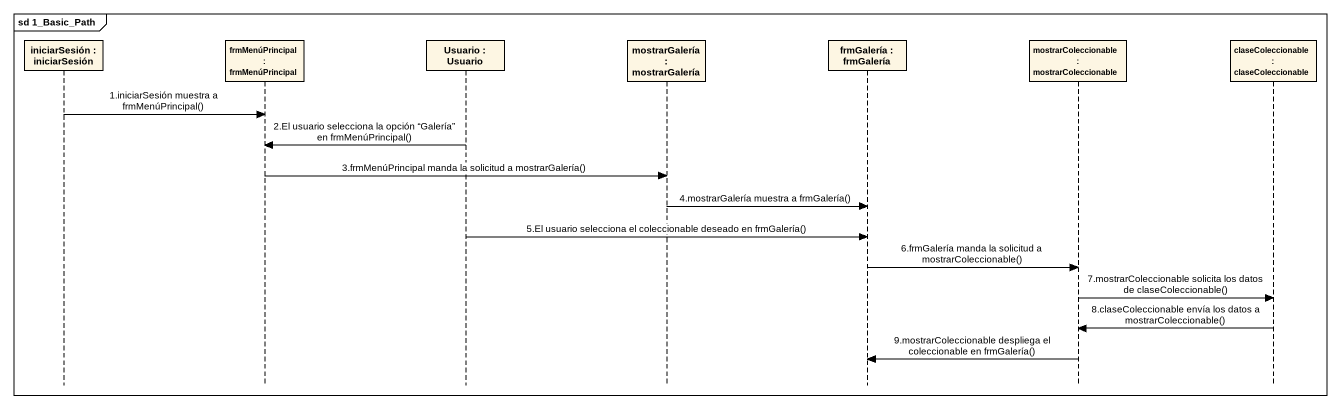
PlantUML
@startuml
mainframe sd 1_Basic_Path
hide footbox
participant "iniciarSesión : iniciarSesión" as iniciarSesión
participant "frmMenúPrincipal : frmMenúPrincipal" as frmMenúPrincipal
participant "Usuario : Usuario" as Usuario
participant "mostrarGalería : mostrarGalería" as mostrarGalería
participant "frmGalería : frmGalería" as frmGalería
participant "mostrarColeccionable : mostrarColeccionable" as mostrarColeccionable
participant "claseColeccionable : claseColeccionable" as claseColeccionable

iniciarSesión -> frmMenúPrincipal : 1.iniciarSesión muestra a frmMenúPrincipal()
Usuario -> frmMenúPrincipal : 2.El usuario selecciona la opción “Galería” en frmMenúPrincipal()
frmMenúPrincipal -> mostrarGalería : 3.frmMenúPrincipal manda la solicitud a mostrarGalería()
mostrarGalería -> frmGalería : 4.mostrarGalería muestra a frmGalería()
Usuario -> frmGalería : 5.El usuario selecciona el coleccionable deseado en frmGalería()
frmGalería -> mostrarColeccionable : 6.frmGalería manda la solicitud a mostrarColeccionable()
mostrarColeccionable -> claseColeccionable : 7.mostrarColeccionable solicita los datos de claseColeccionable()
claseColeccionable -> mostrarColeccionable : 8.claseColeccionable envía los datos a mostrarColeccionable()
mostrarColeccionable -> frmGalería : 9.mostrarColeccionable despliega el coleccionable en frmGalería()
@enduml
